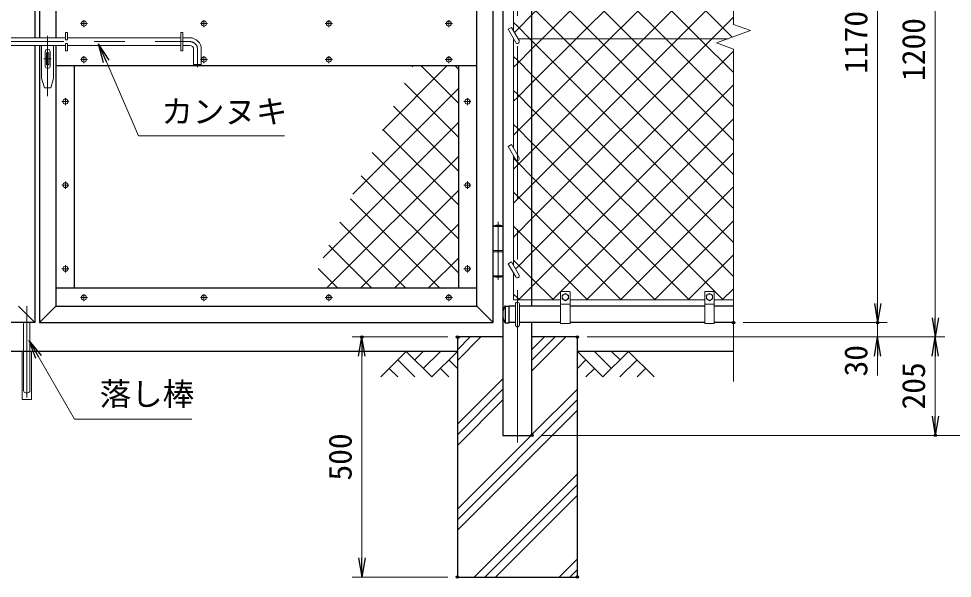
# Model space of a CAD drawing. Units: millimetres, scale not verified. Extents: x -4200 to 4200, y -2970 to 2970.
# Drawn here: x 1203 to 3148, y -1041 to 124 of the extents above; entities that cross this region are included whole.
import ezdxf
from ezdxf.enums import TextEntityAlignment as Align

# ---------------------------------------------------------------- set-up
doc = ezdxf.new("R2010")
doc.units = ezdxf.units.MM
doc.header["$LTSCALE"] = 10
doc.header["$PDMODE"] = 32
doc.header["$PDSIZE"] = 5
doc.linetypes.add('USER1', pattern=[50.8, 31.75, -6.35, 6.35, -6.35])
for name, color, linetype, lineweight in [('0-0_D-STR1', 1, 'Continuous', 25), ('0-1_D-DCR-HCH', 7, 'Continuous', 13), ('0-2_D-STR3', 3, 'Continuous', 13), ('0-3_D-BMK', 2, 'USER1', 13), ('0-4_D-STR4', 7, 'Continuous', 25), ('0-5_D-BGD', 7, 'Continuous', 25), ('0-6_D-STR-TXT', 7, 'Continuous', 13), ('0-7_D-STR-DIM', 7, 'Continuous', 13), ('0-B_D-STR2', 7, 'Continuous', 13)]:
    doc.layers.add(name, color=color, linetype=linetype, lineweight=lineweight)
doc.layers.add('0-8_0', color=7, linetype='Continuous')
doc.layers.add('0-9_Defpoints', color=8, linetype='Continuous')
doc.styles.add('ＭＳ ゴシック', font='')
doc.styles.get('ＭＳ ゴシック').set_extended_font_data('MS Gothic')

# ---------------------------------------------------------------- blocks, each defined once
blk = doc.blocks.new('_Open')
at = {"layer": '0-8_0'}
blk.add_line((-10, 1.667), (0, 0), dxfattribs=at)
blk.add_lwpolyline([(-10, -1.667), (0, 0), (-10, 0)], dxfattribs=at)

msp = doc.modelspace()

# ---------------------------------------------------------------- linework, layer by layer
at = {"layer": '0-0_D-STR1'}
for p, q in [((1237.24, 661.37), (1237.24, 84.37)), ((1246.74, 661.37), (1246.74, 84.37)), ((2191.74, -508.63), (2191.74, 661.37)), ((1280.74, 627.37), (1280.74, 84.37)), ((2157.74, -474.63), (2157.74, 627.37)), ((2272.24, -474.63), (2272.24, 627.37)), ((1237.24, 68.37), (1237.24, -508.63)), ((1246.74, 68.37), (1246.74, -508.63)), ((1280.74, 68.37), (1280.74, -474.63)), ((1280.74, 26.37), (2157.74, 26.37)), ((1318.74, 26.37), (1318.74, -436.63)), ((2119.74, -436.63), (2119.74, 26.37)), ((1280.74, -436.63), (2157.74, -436.63)), ((1203.24, -474.63), (1237.24, -508.63)), ((1280.74, -474.63), (1246.74, -508.63)), ((1280.74, -474.63), (2157.74, -474.63)), ((2157.74, -474.63), (2191.74, -508.63)), ((2216.66, -474.13), (2224.99, -474.13)), ((2216.99, -509.13), (2216.99, -474.13)), ((2224.99, -509.13), (2224.99, -474.13)), ((2237.99, -474.63), (2224.99, -474.63)), ((2331.99, -474.63), (2245.99, -474.63)), ((2631.99, -474.63), (2351.99, -474.63)), ((2691.99, -474.63), (2651.99, -474.63)), ((1237.24, -508.63), (292.24, -508.63)), ((1246.74, -508.63), (2191.74, -508.63)), ((2216.66, -509.13), (2224.99, -509.13)), ((2237.99, -508.63), (2224.99, -508.63)), ((2331.99, -508.63), (2245.99, -508.63)), ((2631.99, -508.63), (2351.99, -508.63)), ((2691.99, -508.63), (2651.99, -508.63))]:
    msp.add_line(p, q, dxfattribs=at)
msp.add_lwpolyline([(2211.74, 677.37), (2211.74, -743.63), (2272.24, -743.63), (2272.24, -508.63)], dxfattribs=at)
for centre, radius, start, end in [((2247.22, -491.63), 35.72, 151.52136, 208.47864), ((2216.66, -475.13), 1, 90, 147.70173), ((2216.66, -508.13), 1, 212.29827, 270)]:
    msp.add_arc(centre, radius, start, end, dxfattribs=at)
at = {"layer": '0-1_D-DCR-HCH'}
for p, q in [((2116.99, -587.62), (2165.98, -538.63)), ((2116.99, -565.52), (2143.88, -538.63)), ((2116.99, -543.42), (2121.78, -538.63)), ((2272.24, -609.14), (2342.75, -538.63)), ((2272.24, -587.05), (2320.65, -538.63)), ((2272.24, -564.95), (2298.56, -538.63)), ((2010.57, -568.63), (1957.36, -621.84)), ((2010.57, -568.63), (2063.78, -621.84)), ((2028.3, -586.37), (2046.04, -568.63)), ((2046.04, -604.11), (2081.52, -568.63)), ((2063.78, -621.84), (2116.99, -568.63)), ((2420.2, -621.84), (2366.99, -568.63)), ((2437.94, -604.11), (2402.47, -568.63)), ((2473.42, -568.63), (2420.2, -621.84)), ((2455.77, -586.46), (2437.94, -568.63)), ((2473.42, -568.63), (2526.63, -621.84)), ((1992.83, -586.37), (2028.47, -621.84)), ((2099.25, -586.37), (2116.99, -604.03)), ((2384.73, -586.37), (2366.99, -604.03)), ((2491.15, -586.37), (2455.52, -621.84)), ((1975.09, -604.11), (1992.91, -621.84)), ((2081.52, -604.11), (2099.34, -621.84)), ((2402.47, -604.11), (2384.65, -621.84)), ((2508.89, -604.11), (2491.07, -621.84)), ((2116.99, -720.2), (2211.74, -625.45)), ((2116.99, -742.3), (2211.74, -647.55)), ((2272.24, -741.73), (2366.99, -646.98)), ((2116.99, -919.07), (2366.99, -669.07)), ((2116.99, -764.39), (2211.74, -669.64)), ((2116.99, -941.17), (2366.99, -691.17)), ((2116.99, -896.98), (2270.33, -743.63)), ((2152.11, -1038.63), (2366.99, -823.75)), ((2174.21, -1038.63), (2366.99, -845.85)), ((2196.31, -1038.63), (2366.99, -867.95)), ((2328.89, -1038.63), (2366.99, -1000.53)), ((2350.99, -1038.63), (2366.99, -1022.63))]:
    msp.add_line(p, q, dxfattribs=at)
at = {"layer": '0-2_D-STR3'}
for p, q in [((2233.99, 98.22), (2233.99, 326.22)), ((2222.6, 101.96), (2229.53, 105.96)), ((2222.6, 101.96), (2238.53, 74.37)), ((2229.53, 105.96), (2245.46, 78.37)), ((1182.74, 84.37), (1300.74, 84.37)), ((1300.74, 95.37), (1300.74, 80.37)), ((1300.74, 95.37), (1305.24, 95.37)), ((1300.74, 80.37), (1305.24, 80.37)), ((1305.24, 95.37), (1305.24, 80.37)), ((1305.24, 84.37), (1540.74, 84.37)), ((1540.74, 95.37), (1540.74, 57.37)), ((1540.74, 95.37), (1545.24, 95.37)), ((1545.24, 95.37), (1545.24, 57.37)), ((1545.24, 84.37), (1559.74, 84.37)), ((2233.99, -145.78), (2233.99, 82.22)), ((2681, 82.37), (2243.15, 82.37)), ((1182.74, 68.37), (1300.74, 68.37)), ((1251.24, 68.37), (1251.24, 0.37)), ((1276.24, 68.37), (1276.24, 0.37)), ((1300.74, 72.37), (1300.74, 57.37)), ((1305.24, 68.37), (1540.74, 68.37)), ((1545.24, 68.37), (1559.74, 68.37)), ((1583.74, 60.37), (1583.74, 28.37)), ((1258.74, 55.37), (1258.74, 25.37)), ((1261.49, 52.87), (1265.99, 52.87)), ((1261.49, 52.87), (1261.49, 27.87)), ((1265.99, 52.87), (1265.99, 27.87)), ((1268.74, 55.37), (1268.74, 25.37)), ((1300.74, 57.37), (1305.24, 57.37)), ((1540.74, 57.37), (1545.24, 57.37)), ((1261.49, 27.87), (1265.99, 27.87)), ((1567.74, 28.37), (1583.74, 28.37)), ((1569.74, 26.37), (1581.74, 26.37)), ((1581.74, 26.37), (1583.74, 28.37)), ((1251.24, 0.37), (1257.24, -19.63)), ((1270.24, -19.63), (1276.24, 0.37)), ((1257.24, -19.63), (1270.24, -19.63)), ((2222.6, -142.04), (2229.53, -138.04)), ((2222.6, -142.04), (2238.53, -169.63)), ((2229.53, -138.04), (2245.46, -165.63)), ((2233.99, -389.78), (2233.99, -161.78)), ((2211.74, -308.63), (2191.74, -308.63)), ((2191.74, -308.63), (2191.74, -411.63)), ((2192.24, -307.13), (2192.24, -308.63)), ((2192.24, -307.13), (2211.24, -307.13)), ((2211.24, -307.13), (2211.24, -308.63)), ((2211.74, -308.63), (2211.74, -411.63)), ((2211.74, -358.63), (2191.74, -358.63)), ((2211.74, -361.63), (2191.74, -361.63)), ((2222.6, -386.04), (2229.53, -382.04)), ((2222.6, -386.04), (2238.53, -413.63)), ((2229.53, -382.04), (2245.46, -409.63)), ((2233.99, -461.63), (2233.99, -405.78)), ((2211.74, -411.63), (2191.74, -411.63)), ((2192.24, -411.63), (2192.24, -413.13)), ((2211.24, -413.13), (2192.24, -413.13)), ((2211.24, -411.63), (2211.24, -413.13)), ((2331.99, -510.63), (2331.99, -445.63)), ((2349.99, -443.63), (2333.99, -443.63)), ((2351.99, -510.63), (2351.99, -445.63)), ((2631.99, -510.63), (2631.99, -445.63)), ((2649.99, -443.63), (2633.99, -443.63)), ((2651.99, -510.63), (2651.99, -445.63)), ((2233.99, -461.63), (2331.99, -461.63)), ((2335.49, -459.37), (2335.49, -451.89)), ((2335.49, -459.37), (2341.99, -463.13)), ((2341.99, -463.13), (2348.49, -459.37)), ((2348.49, -459.37), (2348.49, -451.89)), ((2351.99, -461.63), (2631.99, -461.63)), ((2635.49, -459.37), (2635.49, -451.89)), ((2635.49, -459.37), (2641.99, -463.13)), ((2641.99, -463.13), (2648.49, -459.37)), ((2648.49, -459.37), (2648.49, -451.89)), ((2651.99, -461.63), (2691.99, -461.63)), ((2237.99, -513.63), (2237.99, -469.63)), ((2245.99, -513.63), (2245.99, -469.63)), ((2351.99, -470.63), (2331.99, -470.63)), ((2651.99, -470.63), (2631.99, -470.63)), ((1213.74, -650.13), (1213.74, -508.63)), ((1226.74, -650.13), (1226.74, -508.63)), ((2351.99, -510.63), (2331.99, -510.63)), ((2651.99, -510.63), (2631.99, -510.63)), ((1210.69, -568.63), (1210.69, -668.63)), ((1229.79, -568.63), (1229.79, -668.63)), ((1218.24, -654.63), (1222.24, -654.63)), ((1229.79, -668.63), (1210.69, -668.63))]:
    msp.add_line(p, q, dxfattribs=at)
for points in [[(1300.74, 72.37), (1305.24, 72.37), (1305.24, 57.37)], [(1567.74, 60.37), (1567.74, 28.37), (1569.74, 26.37)], [(2335.49, -451.89), (2341.99, -448.13), (2348.49, -451.89)], [(2635.49, -451.89), (2641.99, -448.13), (2648.49, -451.89)]]:
    msp.add_lwpolyline(points, dxfattribs=at)
for centre, radius in [((1339.24, 113.87), 5.25), ((1589.24, 113.87), 5.25), ((1849.24, 113.87), 5.25), ((2099.24, 113.87), 5.25), ((1339.24, 38.87), 5.25), ((1589.24, 38.87), 5.25), ((1849.24, 38.87), 5.25), ((2099.24, 38.87), 5.25), ((1300.74, -48.63), 5.25), ((2137.74, -48.63), 5.25), ((1300.74, -222.63), 5.25), ((2137.74, -222.63), 5.25), ((1300.74, -396.63), 5.25), ((2137.74, -396.63), 5.25), ((1339.24, -456.63), 5.25), ((1589.24, -456.63), 5.25), ((1849.24, -456.63), 5.25), ((2099.24, -456.63), 5.25), ((2341.99, -455.63), 6.49), ((2641.99, -455.63), 6.49)]:
    msp.add_circle(centre, radius, dxfattribs=at)
for centre, radius, start, end in [((1559.74, 60.37), 24, 0, 90), ((2241.99, 76.37), 4, 210, 30), ((1263.74, 55.37), 5, 0, 180), ((1559.74, 60.37), 8, 0, 90), ((1263.74, 25.37), 5, 180, 0), ((2241.99, -167.63), 4, 210, 30), ((2201.74, -336.47), 30.83, 72.05475, 107.94525), ((2201.74, -383.8), 30.83, 252.05475, 287.94525), ((2241.99, -411.63), 4, 210, 30), ((2333.99, -445.63), 2, 90, 180), ((2349.99, -445.63), 2, 0, 90), ((2633.99, -445.63), 2, 90, 180), ((2649.99, -445.63), 2, 0, 90), ((2241.99, -469.63), 4, 0, 180), ((2241.99, -513.63), 4, 180, 0), ((1218.24, -650.13), 4.5, 180, 270), ((1222.24, -650.13), 4.5, 270, 0)]:
    msp.add_arc(centre, radius, start, end, dxfattribs=at)
at = {"layer": '0-3_D-BMK'}
for p, q in [((2241.99, -758.63), (2241.99, 701.37)), ((1339.24, 121.31), (1339.24, 106.43)), ((1589.24, 121.31), (1589.24, 106.43)), ((1849.24, 121.31), (1849.24, 106.43)), ((2099.24, 121.31), (2099.24, 106.43)), ((1346.68, 113.87), (1331.8, 113.87)), ((1596.68, 113.87), (1581.8, 113.87)), ((1856.68, 113.87), (1841.8, 113.87)), ((2106.68, 113.87), (2091.8, 113.87)), ((1263.74, 88.39), (1263.74, -37.15)), ((979.63, 76.37), (1559.74, 76.37)), ((1575.74, 60.37), (1575.74, 23.1)), ((1255.65, 40.37), (1271.19, 40.37)), ((1339.24, 46.31), (1339.24, 31.43)), ((1589.24, 46.31), (1589.24, 31.43)), ((1849.24, 46.31), (1849.24, 31.43)), ((2099.24, 46.31), (2099.24, 31.43)), ((1346.68, 38.87), (1331.8, 38.87)), ((1596.68, 38.87), (1581.8, 38.87)), ((1856.68, 38.87), (1841.8, 38.87)), ((2106.68, 38.87), (2091.8, 38.87)), ((1308.18, -48.63), (1293.3, -48.63)), ((1300.74, -41.19), (1300.74, -56.07)), ((2145.18, -48.63), (2130.3, -48.63)), ((2137.74, -41.19), (2137.74, -56.07)), ((1308.18, -222.63), (1293.3, -222.63)), ((1300.74, -215.19), (1300.74, -230.07)), ((2145.18, -222.63), (2130.3, -222.63)), ((2137.74, -215.19), (2137.74, -230.07)), ((2201.74, -298.93), (2201.74, -419.36)), ((1308.18, -396.63), (1293.3, -396.63)), ((1300.74, -389.19), (1300.74, -404.07)), ((2145.18, -396.63), (2130.3, -396.63)), ((2137.74, -389.19), (2137.74, -404.07)), ((1346.68, -456.63), (1331.8, -456.63)), ((1339.24, -449.19), (1339.24, -464.07)), ((1596.68, -456.63), (1581.8, -456.63)), ((1589.24, -449.19), (1589.24, -464.07)), ((1856.68, -456.63), (1841.8, -456.63)), ((1849.24, -449.19), (1849.24, -464.07)), ((2106.68, -456.63), (2091.8, -456.63)), ((2099.24, -449.19), (2099.24, -464.07)), ((1220.24, -664.55), (1220.24, -474.55))]:
    msp.add_line(p, q, dxfattribs=at)
msp.add_arc((1559.74, 60.37), 16, 0, 90, dxfattribs=at)
at = {"layer": '0-4_D-STR4'}
for p, q in [((2211.74, -538.63), (2116.99, -538.63)), ((2366.99, -538.63), (2272.24, -538.63))]:
    msp.add_line(p, q, dxfattribs=at)
msp.add_lwpolyline([(2116.99, -538.63), (2116.99, -1038.63), (2366.99, -1038.63), (2366.99, -538.63)], dxfattribs=at)
at = {"layer": '0-5_D-BGD'}
for p, q in [((2116.99, -568.63), (366.99, -568.63)), ((2691.99, -568.63), (2366.99, -568.63))]:
    msp.add_line(p, q, dxfattribs=at)
at = {"layer": '0-6_D-STR-TXT'}
for points in [[(1756.7, -119.75), (1452.73, -119.75), (1370.71, 69.76)], [(1563.92, -709.62), (1319.6, -709.62), (1225.93, -547.38)]]:
    msp.add_lwpolyline(points, dxfattribs=at)
at = {"layer": '0-7_D-STR-DIM'}
for p, q in [((2691.99, 112.02), (2691.99, 724.37)), ((2991.99, -468.63), (2991.99, 621.37)), ((3111.99, -498.63), (3111.99, 621.37)), ((2656.75, 73.54), (2727.23, 99.19)), ((2727.23, 99.19), (2691.99, 112.02)), ((2691.99, 60.72), (2656.75, 73.54)), ((2691.99, -631.63), (2691.99, 60.72)), ((2991.99, -468.63), (2991.99, -428.63)), ((2711.99, -508.63), (3011.99, -508.63)), ((2711.99, -508.63), (3011.99, -508.63)), ((2991.99, -538.63), (2991.99, -508.63)), ((2096.99, -538.63), (1897.98, -538.63)), ((2386.99, -538.63), (3011.99, -538.63)), ((2386.99, -538.63), (3131.99, -538.63)), ((2386.99, -538.63), (3131.99, -538.63)), ((1917.98, -998.63), (1917.98, -578.63)), ((2991.99, -578.63), (2991.99, -618.63)), ((3111.99, -578.63), (3111.99, -703.63)), ((2292.24, -743.63), (3251.99, -743.63)), ((2292.24, -743.63), (3131.99, -743.63)), ((2096.99, -1038.63), (1897.98, -1038.63))]:
    msp.add_line(p, q, dxfattribs=at)
at = {"layer": '0-9_Defpoints'}
for p in [(2691.99, -508.63), (2991.99, -508.63), (1917.98, -538.63), (2116.99, -538.63), (2366.99, -538.63), (2272.24, -743.63), (3111.99, -743.63), (2116.99, -1038.63), (2366.99, -1038.63)]:
    msp.add_point(p, dxfattribs=at)
at = {"layer": '0-B_D-STR2'}
for p, q in [((2293.31, 82.37), (2691.99, 481.04)), ((2621.43, 82.37), (2272.24, 431.56)), ((2364.02, 82.37), (2691.99, 410.33)), ((2550.72, 82.37), (2272.24, 360.85)), ((2434.74, 82.37), (2691.99, 339.62)), ((2505.45, 82.37), (2691.99, 268.91)), ((2409.3, 82.37), (2272.24, 219.43)), ((2576.16, 82.37), (2691.99, 198.2)), ((2338.59, 82.37), (2272.24, 148.72)), ((2646.87, 82.37), (2691.99, 127.49)), ((2272.24, 61.29), (2293.31, 82.37)), ((2272.24, -9.42), (2364.02, 82.37)), ((2272.24, -80.13), (2434.74, 82.37)), ((2272.24, -150.84), (2505.45, 82.37)), ((2272.24, -221.55), (2576.16, 82.37)), ((2272.24, -292.26), (2646.87, 82.37)), ((2691.99, -271.03), (2338.59, 82.37)), ((2691.99, -200.32), (2409.3, 82.37)), ((2691.99, -58.9), (2550.72, 82.37)), ((2691.99, 11.81), (2621.43, 82.37)), ((2241.99, 31.04), (2272.24, 61.29)), ((1960.7, -108.82), (2095.89, 26.37)), ((2022.49, 23.67), (2025.18, 26.37)), ((2119.74, -52.34), (2041.04, 26.37)), ((2119.74, 18.37), (2111.75, 26.37)), ((2233.99, 23.04), (2241.99, 31.04)), ((2119.74, -123.05), (2006.76, -10.06)), ((2241.99, -39.67), (2272.24, -9.42)), ((1898.92, -241.32), (2119.74, -20.5)), ((2119.74, -193.76), (1984.27, -58.29)), ((2233.99, -47.67), (2241.99, -39.67)), ((1837.14, -373.81), (2119.74, -91.21)), ((2241.99, -110.38), (2272.24, -80.13)), ((2315, -461.63), (2691.99, -84.64)), ((2119.74, -264.47), (1961.78, -106.51)), ((2233.99, -118.38), (2241.99, -110.38)), ((2119.74, -335.18), (1939.29, -154.73)), ((2241.99, -181.09), (2272.24, -150.84)), ((2385.71, -461.63), (2691.99, -155.35)), ((1845.02, -436.63), (2119.74, -161.92)), ((2241.99, -174.59), (2233.99, -166.59)), ((2272.24, -204.84), (2241.99, -174.59)), ((2233.99, -189.09), (2241.99, -181.09)), ((2119.74, -405.89), (1916.81, -202.96)), ((2529.04, -461.63), (2272.24, -204.84)), ((1915.74, -436.63), (2119.74, -232.63)), ((2241.99, -251.8), (2272.24, -221.55)), ((2456.42, -461.63), (2691.99, -226.06)), ((2079.77, -436.63), (1894.32, -251.18)), ((2241.99, -245.3), (2233.99, -237.3)), ((2233.99, -259.8), (2241.99, -251.8)), ((2272.24, -275.55), (2241.99, -245.3)), ((2458.33, -461.63), (2272.24, -275.55)), ((2009.06, -436.63), (1871.83, -299.4)), ((1986.45, -436.63), (2119.74, -303.34)), ((2241.99, -316.01), (2233.99, -308.01)), ((2241.99, -322.51), (2272.24, -292.26)), ((2527.13, -461.63), (2691.99, -296.77)), ((2233.99, -330.51), (2241.99, -322.51)), ((2272.24, -346.26), (2241.99, -316.01)), ((1938.35, -436.63), (1849.35, -347.63)), ((2387.62, -461.63), (2272.24, -346.26)), ((2597.84, -461.63), (2691.99, -367.48)), ((2057.16, -436.63), (2119.74, -374.05)), ((1867.64, -436.63), (1826.86, -395.85)), ((2668.55, -461.63), (2691.99, -438.19))]:
    msp.add_line(p, q, dxfattribs=at)
for points in [[(2235.63, 95.39), (2241.99, 101.75), (2272.24, 132), (2691.99, 551.75)], [(2689.17, 85.34), (2272.24, 502.27), (2241.99, 532.52), (2233.99, 540.52)], [(2691.99, -129.61), (2480.01, 82.37), (2272.24, 290.14), (2244.82, 317.56)], [(2691.99, -341.74), (2272.24, 78.01), (2267.88, 82.37), (2241.99, 108.26), (2233.99, 116.26)], [(2691.99, -412.46), (2272.24, 7.29), (2241.99, 37.54), (2233.99, 45.54)], [(2238.18, -397.03), (2241.99, -393.22), (2272.24, -362.97), (2691.99, 56.78)], [(2244.29, -461.63), (2272.24, -433.68), (2691.99, -13.93)], [(2670.46, -461.63), (2272.24, -63.42), (2241.99, -33.17), (2233.99, -25.17)], [(2599.75, -461.63), (2272.24, -134.13), (2241.99, -103.88), (2233.99, -95.88)], [(2316.9, -461.63), (2272.24, -416.97), (2241.99, -386.72), (2233.99, -378.72)], [(2246.19, -461.63), (2241.99, -457.43), (2233.99, -449.43)]]:
    msp.add_lwpolyline(points, dxfattribs=at)

# ---------------------------------------------------------------- block references
at = {"layer": '0-6_D-STR-TXT', "xscale": 4, "yscale": 4}
for p, rotation in [((1369.92, 71.6), 113.40164), ((1224.93, -545.65), 120)]:
    msp.add_blockref('_Open', p, dxfattribs=dict(at, rotation=rotation))
at = {"layer": '0-7_D-STR-DIM', "xscale": 4, "yscale": 4}
for p, rotation in [((2991.99, -508.63), 270), ((2991.99, -508.63), 270), ((3111.99, -538.63), 270), ((1917.98, -538.63), 90), ((2991.99, -538.63), 90), ((3111.99, -538.63), 90), ((3111.99, -743.63), 270), ((1917.98, -1038.63), 270)]:
    msp.add_blockref('_Open', p, dxfattribs=dict(at, rotation=rotation))

# ---------------------------------------------------------------- texts
at = {"layer": '0-6_D-STR-TXT', "style": 'ＭＳ ゴシック'}
for s, p in [('カンヌキ', (1500.61, -107.67)), ('落し棒', (1372.04, -695.89))]:
    msp.add_text(s, height=48.09, dxfattribs=at).set_placement(p, align=Align.BOTTOM_LEFT)
at = {"layer": '0-7_D-STR-DIM', "style": 'ＭＳ ゴシック'}
for s, p in [('1170', (2985.24, 9.47)), ('1200', (3105.24, -5.53)), ('30', (2985.24, -620.83)), ('205', (3105.24, -689.48)), ('500', (1911.23, -837.51))]:
    msp.add_text(s, height=48.09, rotation=90, dxfattribs=at).set_placement(p, align=Align.BOTTOM_LEFT)

doc.saveas('drawing.dxf')
